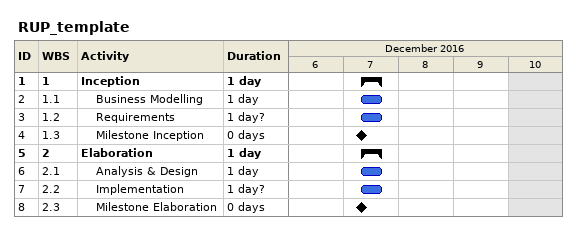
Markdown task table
RUP_template

| ID | WBS | Task | Duration | Start | Finish |
|---|---|---|---|---|---|
| 1 | 1 | **Inception** | 1d | 2016-12-07 | 2016-12-07 |
| 2 | 1.1 | Business Modelling | 1d | 2016-12-07 | 2016-12-07 |
| 3 | 1.2 | Requirements | 1d? | 2016-12-07 | 2016-12-07 |
| 4 | 1.3 | Milestone Inception | 0d | 2016-12-07 | 2016-12-07 |
| 5 | 2 | **Elaboration** | 1d | 2016-12-07 | 2016-12-07 |
| 6 | 2.1 | Analysis & Design | 1d | 2016-12-07 | 2016-12-07 |
| 7 | 2.2 | Implementation | 1d? | 2016-12-07 | 2016-12-07 |
| 8 | 2.3 | Milestone Elaboration | 0d | 2016-12-07 | 2016-12-07 |
